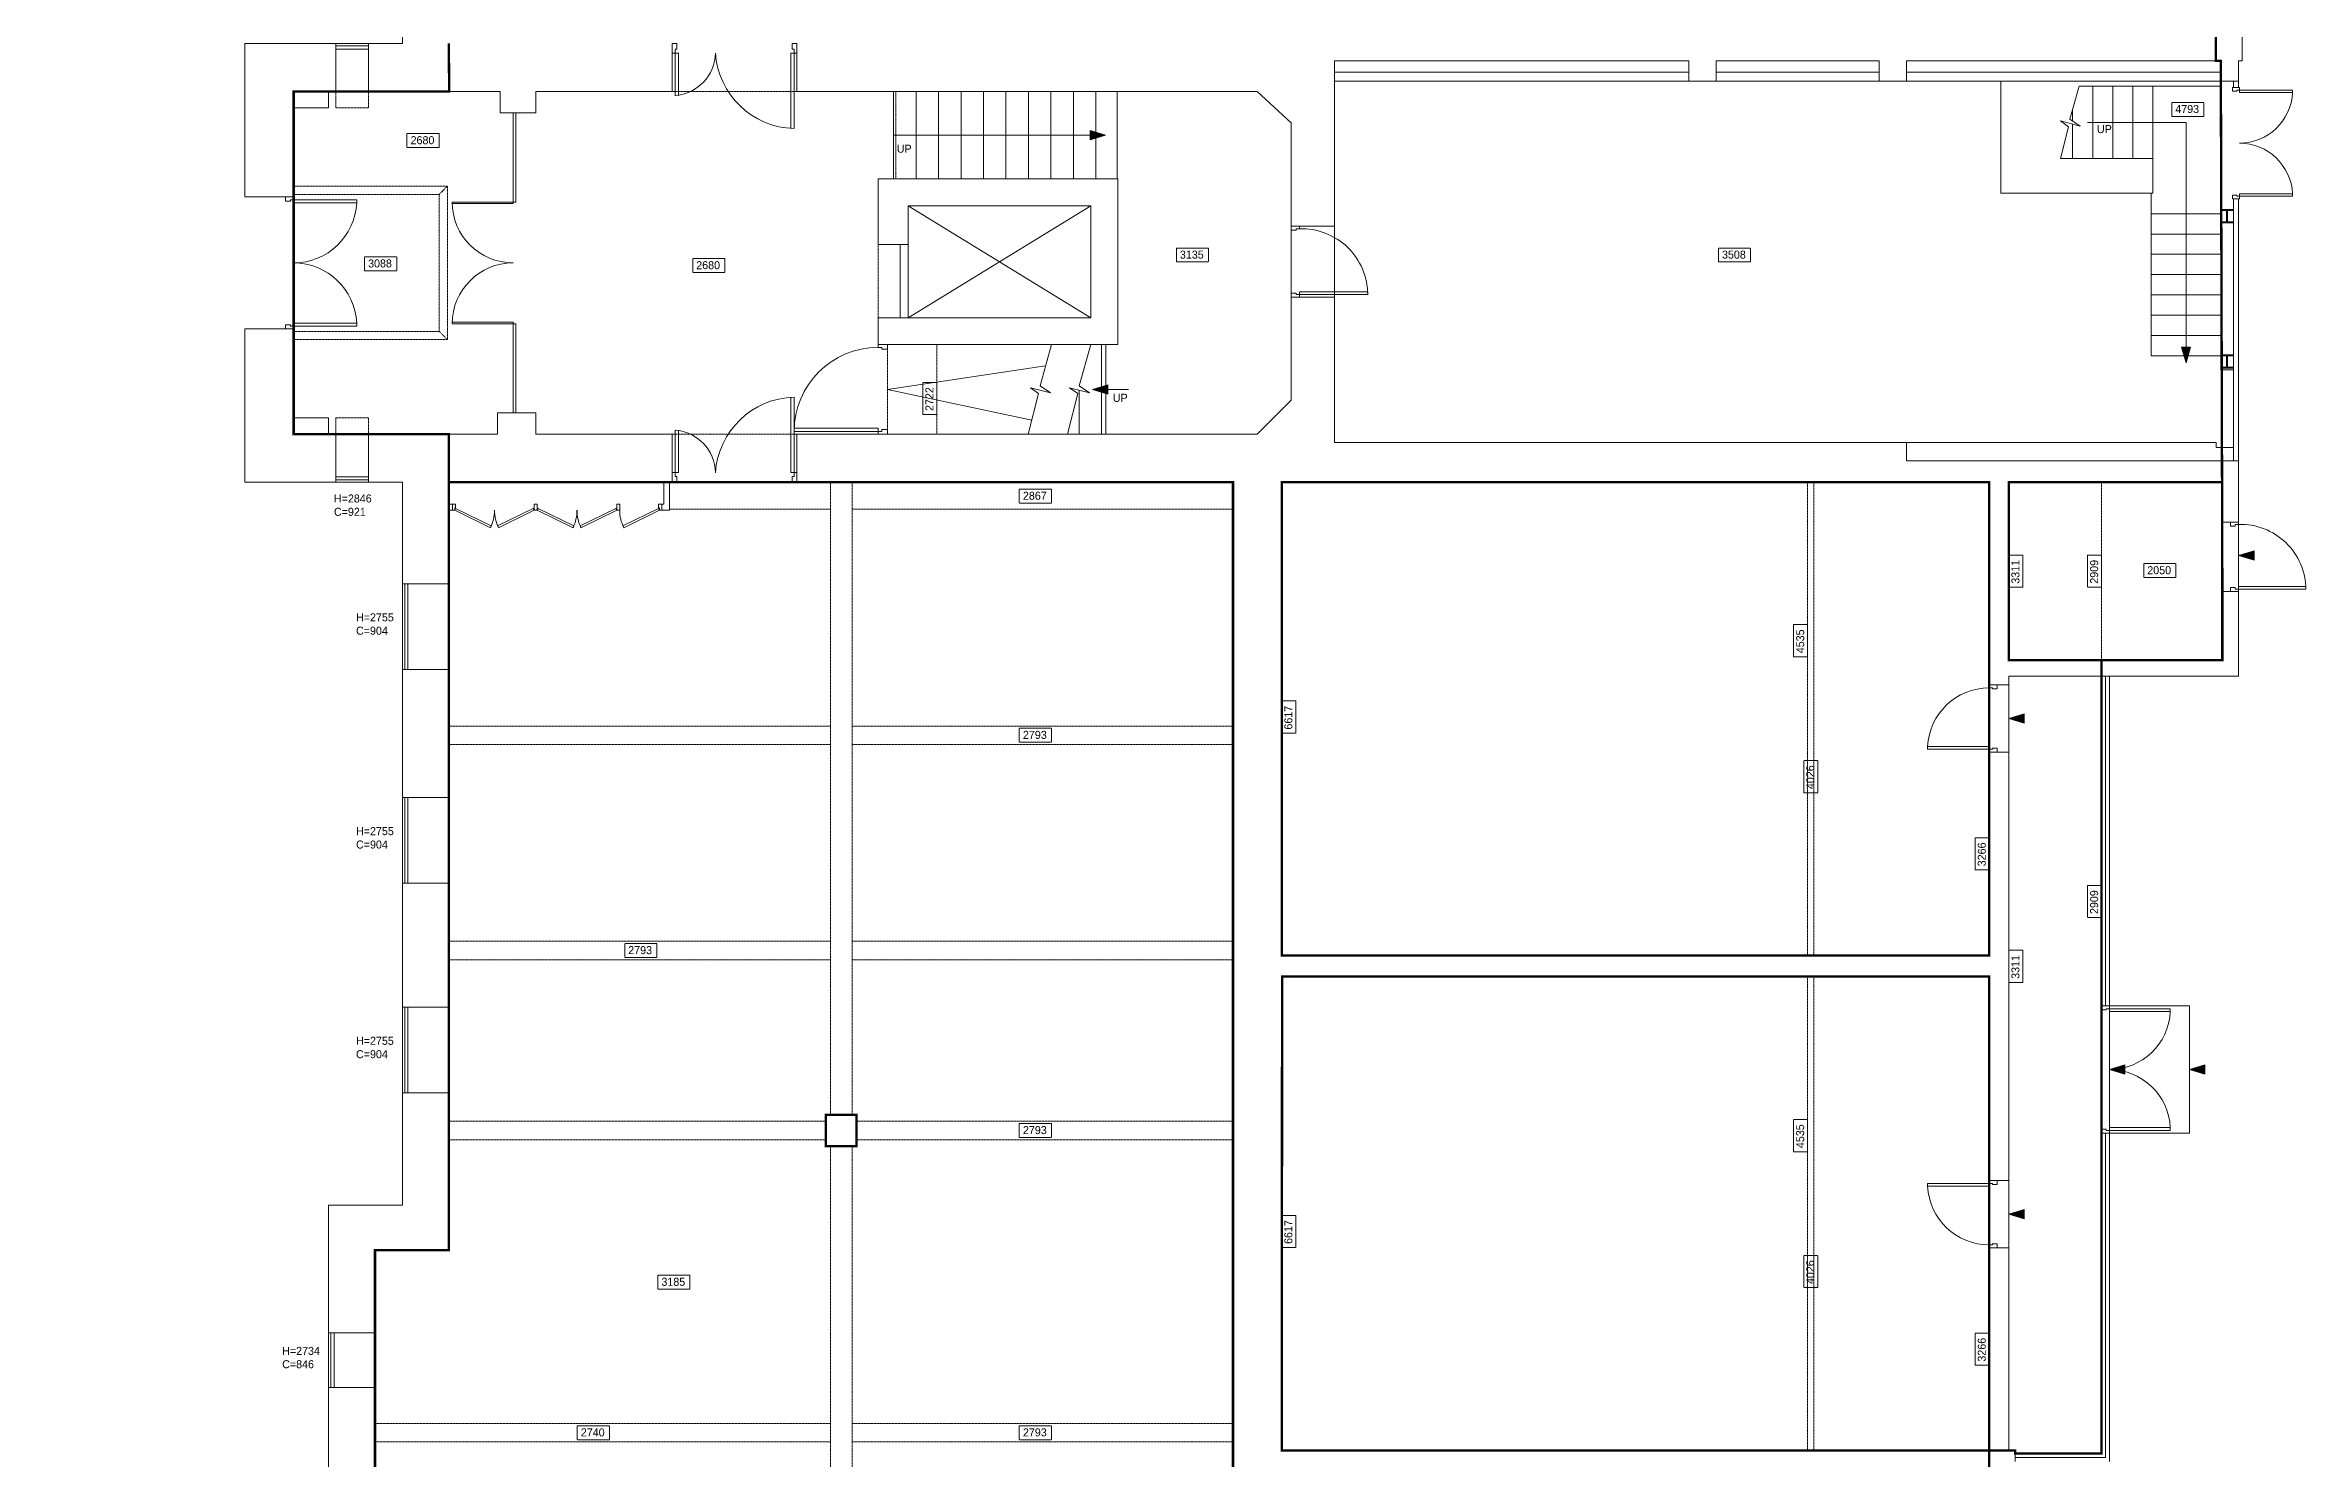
# Model space of a CAD drawing. Header units: millimetres. Extents: x 62976 to 1097852, y -110926 to 167100.
# Drawn here: x 851190 to 879442, y -12993 to 4663 of the extents above; entities that cross this region are included whole.
import ezdxf

# ---------------------------------------------------------------- set-up
doc = ezdxf.new("R2010")
doc.units = ezdxf.units.MM
doc.linetypes.add('HIDDENX2', pattern=[0.75, 0.5, -0.25])
for name, color, linetype, lineweight in [('BLOCKS', 8, 'Continuous', 15), ('Ceiling', 45, 'HIDDENX2', 15), ('Ceiling tag', 1, 'Continuous', 15), ('GIA', 84, 'Continuous', 15), ('NIA', 30, 'Continuous', 15), ('Partitions', 155, 'Continuous', 15), ('Stairs', 8, 'Continuous', 15), ('WALLS', 7, 'Continuous', 15), ('Window', 8, 'Continuous', 15)]:
    doc.layers.add(name, color=color, linetype=linetype, lineweight=lineweight)
doc.layers.add('Whatch', color=7, linetype='Continuous', lineweight=15, true_color=0xa8a8a8)
doc.styles.add('Century Gothic', font='GOTHIC.TTF')

# ---------------------------------------------------------------- blocks, each defined once
blk = doc.blocks.new('DOOR 760')
at = {"layer": 'BLOCKS'}
for p, q in [((-712, -265), (-747, -265)), ((-747, -265), (-747, -365)), ((-712, -265), (-712, -305)), ((83, -265), (48, -265)), ((48, -305), (48, -265)), ((83, -365), (83, -265)), ((-747, -365), (-697, -365)), ((-712, -305), (-697, -305)), ((-697, -305), (-697, -365)), ((33, -305), (33, -365)), ((48, -305), (33, -305)), ((33, -365), (83, -365))]:
    blk.add_line(p, q, dxfattribs=at)
blk.add_lwpolyline([(-677, -265), (-677, 495), (-712, 495), (-712, -265)], close=True, dxfattribs=at)
blk.add_arc((-714, -266), 761, 0.0439, 87.2558, dxfattribs=at)
blk = doc.blocks.new('DOUBLE DOOR')
at = {"layer": 'BLOCKS'}
for p, q in [((-1520, -760), (-1555, -760)), ((-1555, -760), (-1555, -860)), ((-1520, -760), (-1520, -800)), ((-1520, -800), (-1505, -800)), ((-1505, -800), (-1505, -860)), ((-15, -800), (-15, -860)), ((0, -800), (-15, -800)), ((0, -760), (35, -760)), ((0, -760), (0, -800)), ((35, -760), (35, -860)), ((-1555, -860), (-1505, -860)), ((35, -860), (-15, -860))]:
    blk.add_line(p, q, dxfattribs=at)
for points in [[(-1485, -760), (-1485, 0), (-1520, 0), (-1520, -760)], [(-35, -760), (-35, 0), (0, 0), (0, -760)]]:
    blk.add_lwpolyline(points, close=True, dxfattribs=at)
for centre, start, end in [((-1521, -761), 0.0439, 87.2558), ((1, -761), 92.7442, 179.9561)]:
    blk.add_arc(centre, 761, start, end, dxfattribs=at)
blk = doc.blocks.new('DOOR 840')
at = {"layer": 'BLOCKS'}
for p, q in [((-582, 249), (-582, -591)), ((-582, -591), (-582, 249)), ((-548, 249), (-582, 249)), ((-548, -591), (-548, 248)), ((-612, -691), (-612, -591)), ((-582, -591), (-612, -591)), ((-562, -691), (-612, -691)), ((-548, -591), (-582, -591)), ((-582, -632), (-582, -591)), ((-562, -632), (-582, -632)), ((-562, -691), (-562, -632)), ((208, -632), (228, -632)), ((208, -691), (208, -632)), ((208, -691), (258, -691)), ((228, -632), (228, -591)), ((228, -591), (258, -591)), ((258, -691), (258, -591))]:
    blk.add_line(p, q, dxfattribs=at)
blk.add_arc((-586, -565), 814, 358.1575, 89.7593, dxfattribs=at)
blk = doc.blocks.new('DOOR 1210')
at = {"layer": 'BLOCKS'}
for p, q in [((523, -547), (523, 233)), ((557, 233), (557, -547)), ((-673, -107), (-673, -547)), ((-639, -547), (-639, -111)), ((-703, -647), (-703, -547)), ((-673, -547), (-703, -547)), ((-653, -647), (-703, -647)), ((-639, -547), (-673, -547)), ((-673, -588), (-673, -547)), ((-653, -588), (-673, -588)), ((-653, -647), (-653, -588)), ((523, -547), (557, -547)), ((537, -588), (557, -588)), ((537, -647), (537, -588)), ((537, -647), (587, -647)), ((557, -588), (557, -547)), ((557, -588), (557, -547)), ((557, -547), (587, -547)), ((587, -647), (587, -547))]:
    blk.add_line(p, q, dxfattribs=at)
for centre, radius, start, end in [((580, -605), 838, 91.5864, 176.0634), ((-708, -559), 453, 1.4922, 85.5208)]:
    blk.add_arc(centre, radius, start, end, dxfattribs=at)
blk = doc.blocks.new('83')
at = {"layer": 'BLOCKS'}
for p, q in [((1365358, -321049), (1365358, -321032)), ((1365358, -321032), (1366118, -321032)), ((1366118, -321049), (1365358, -321049)), ((1366118, -321032), (1366118, -321049)), ((1366118, -322534), (1365358, -322534)), ((1365358, -322534), (1365358, -322552)), ((1365358, -322552), (1366118, -322552)), ((1366118, -322552), (1366118, -322534))]:
    blk.add_line(p, q, dxfattribs=at)
for centre, start, end in [((1366118, -321032), 180, 270), ((1366118, -322552), 90, 180)]:
    blk.add_arc(centre, 760, start, end, dxfattribs=at)
blk = doc.blocks.new('door')
at = {"layer": 'BLOCKS'}
for p, q in [((0, 450), (0, -450)), ((0, 450), (34, 450)), ((0, -450), (0, 450)), ((34, -450), (34, 450)), ((-30, -550), (-30, -450)), ((0, -450), (-30, -450)), ((34, -450), (0, -450)), ((0, -491), (0, -450)), ((900, -491), (900, -450)), ((900, -450), (930, -450)), ((930, -550), (930, -450)), ((20, -550), (-30, -550)), ((20, -491), (0, -491)), ((20, -550), (20, -491)), ((880, -491), (900, -491)), ((880, -550), (880, -491)), ((880, -550), (930, -550))]:
    blk.add_line(p, q, dxfattribs=at)
blk.add_arc((0, -450), 900, 0, 90, dxfattribs=at)
blk = doc.blocks.new('DOOR 900')
at = {"layer": 'Whatch'}
blk.add_blockref('door', (-825, 91), dxfattribs=at)
blk = doc.blocks.new('84')
at = {"layer": 'BLOCKS'}
for p, q in [((1363669, -324396), (1363707, -324396)), ((1363669, -324472), (1363669, -324396)), ((1363696, -324472), (1363669, -324472)), ((1363696, -324441), (1363707, -324441)), ((1363696, -324472), (1363696, -324441)), ((1363696, -324472), (1363707, -324448)), ((1364143, -324689), (1363696, -324472)), ((1363707, -324441), (1363707, -324396)), ((1363707, -324448), (1364154, -324665)), ((1364678, -324448), (1364231, -324665)), ((1364242, -324689), (1364690, -324472)), ((1364690, -324472), (1364678, -324448)), ((1364690, -324472), (1364690, -324396)), ((1364690, -324396), (1364727, -324396)), ((1364690, -324472), (1364727, -324472)), ((1364727, -324472), (1364727, -324396)), ((1364727, -324472), (1364739, -324448)), ((1365175, -324689), (1364727, -324472)), ((1364739, -324448), (1365186, -324665)), ((1365710, -324448), (1365263, -324665)), ((1365274, -324689), (1365722, -324472)), ((1365722, -324472), (1365710, -324448)), ((1365759, -324396), (1365722, -324396)), ((1365722, -324472), (1365722, -324396)), ((1365722, -324472), (1365759, -324472)), ((1365759, -324472), (1365759, -324396)), ((1366245, -324448), (1365798, -324665)), ((1365809, -324689), (1366256, -324472)), ((1366283, -324396), (1366245, -324396)), ((1366245, -324441), (1366245, -324396)), ((1366256, -324441), (1366245, -324441)), ((1366256, -324472), (1366245, -324448)), ((1366256, -324472), (1366256, -324441)), ((1366256, -324472), (1366283, -324472)), ((1366283, -324472), (1366283, -324396)), ((1364154, -324665), (1364143, -324689)), ((1364231, -324665), (1364242, -324689)), ((1365186, -324665), (1365175, -324689)), ((1365263, -324665), (1365274, -324689)), ((1365798, -324665), (1365809, -324689))]:
    blk.add_line(p, q, dxfattribs=at)
for centre, start, end in [((1363696, -324472), 334.1185, 0), ((1364690, -324472), 180, 205.8815), ((1364727, -324472), 334.1185, 0), ((1365722, -324472), 180, 205.8815), ((1366256, -324472), 180, 205.8815)]:
    blk.add_arc(centre, 497, start, end, dxfattribs=at)
blk = doc.blocks.new('75')
at = {"layer": 'WALLS', "ltscale": 2}
for p, q in [((1341486, -24371), (1341642, -24371)), ((1341486, -24371), (1341486, -24383)), ((1341486, -24383), (1341558, -24383)), ((1341486, -24525), (1341486, -24537)), ((1341486, -24525), (1341558, -24525)), ((1341486, -24537), (1341642, -24537)), ((1341558, -24383), (1341558, -24525)), ((1341570, -24383), (1341642, -24383)), ((1341570, -24383), (1341570, -24525)), ((1341570, -24525), (1341642, -24525)), ((1341642, -24383), (1341642, -24371)), ((1341642, -24537), (1341642, -24525))]:
    blk.add_line(p, q, dxfattribs=at)

msp = doc.modelspace()

# ---------------------------------------------------------------- hatches: boundary and pattern name
at = {"layer": 'Stairs'}
for points in [[(864248, 3598), (864248, 3482), (864440, 3541)], [(877946, 697), (878003, 890), (877887, 890)], [(864471, 306), (864471, 422), (864279, 363)], [(878795, -1651), (878602, -1710), (878795, -1767)], [(875924, -3688), (875731, -3747), (875924, -3804)], [(877182, -8073), (876989, -8132), (877182, -8189)], [(878182, -8073), (877989, -8132), (878182, -8189)], [(875924, -9879), (875731, -9938), (875924, -9995)]]:
    msp.add_hatch(color=256, dxfattribs=at).paths.add_polyline_path(points)

# ---------------------------------------------------------------- linework, layer by layer
at = {"layer": 'BLOCKS', "ltscale": 2}
for p, q in [((854823, 4656), (855230, 4656)), ((854823, 4616), (855230, 4616)), ((871733, 4325), (867301, 4325)), ((874112, 4325), (872071, 4325)), ((878380, 4325), (874450, 4325)), ((871733, 4213), (867301, 4213)), ((874112, 4213), (872071, 4213)), ((878380, 4213), (874450, 4213)), ((875629, 2815), (875629, 4213)), ((878380, 4152), (878380, 4213)), ((877531, 2815), (875629, 2815)), ((877510, 2815), (877510, 785)), ((874450, -300), (878320, -300)), ((878320, -300), (878320, -360)), ((878320, -360), (878539, -360)), ((855683, -2064), (855683, -3134)), ((855723, -2064), (855723, -3134)), ((876889, -7337), (876889, -3217)), ((876939, -7337), (876939, -3217)), ((876989, -7337), (876989, -3217)), ((855683, -4735), (855683, -5805)), ((855723, -4735), (855723, -5805)), ((876889, -7337), (876989, -7337)), ((855683, -7354), (855683, -8424)), ((855723, -7354), (855723, -8424)), ((876889, -12929), (876889, -8927)), ((876889, -8927), (876989, -8927)), ((876939, -12979), (876939, -8927)), ((876989, -13029), (876989, -8927)), ((854760, -11420), (854760, -12105)), ((854800, -11420), (854800, -12105)), ((875809, -12929), (876889, -12929)), ((875809, -12979), (876939, -12979))]:
    msp.add_line(p, q, dxfattribs=at)
at = {"layer": 'BLOCKS'}
for p, q in [((855230, 4086), (854823, 4086)), ((857037, 2705), (857037, 3820)), ((857072, 2705), (857072, 3820)), ((857037, 2705), (857072, 2705)), ((861874, 1260), (861874, 2175)), ((857037, 70), (857037, 1185)), ((857037, 1185), (857072, 1185)), ((857072, 70), (857072, 1185)), ((855230, -196), (854823, -196)), ((856234, -2064), (856234, -3134)), ((856234, -4735), (856234, -5805)), ((856234, -7354), (856234, -8424)), ((855311, -11420), (855311, -12105))]:
    msp.add_line(p, q, dxfattribs=at)
at = {"layer": 'Ceiling', "ltscale": 2}
for p, q in [((854823, 4086), (854823, 3881)), ((855230, 4086), (855230, 3881)), ((859025, 4086), (860585, 4086)), ((861821, 2995), (861821, 4086)), ((854823, 3881), (855230, 3881)), ((856218, 2904), (854295, 2904)), ((856115, 2801), (856218, 2904)), ((856218, 2904), (856218, 986)), ((856115, 2801), (854295, 2801)), ((854295, 2697), (854295, 1193)), ((856115, 2801), (856115, 1089)), ((861599, 1260), (861599, 2175)), ((856115, 1089), (854295, 1089)), ((856218, 986), (854295, 986)), ((856115, 1089), (856218, 986)), ((861716, -196), (861716, 924)), ((862333, -196), (862333, 924)), ((854823, -196), (854823, 9)), ((854823, 9), (855230, 9)), ((855230, -196), (855230, 9)), ((859025, -196), (860585, -196)), ((861002, -8698), (861002, -796)), ((861274, -796), (861274, -8698)), ((873215, -6707), (873215, -796)), ((873295, -6707), (873295, -796)), ((876889, -3017), (876889, -796)), ((861002, -1130), (858991, -1130)), ((866034, -1130), (861274, -1130)), ((861002, -3841), (856234, -3841)), ((866034, -3841), (861274, -3841)), ((861002, -4071), (856234, -4071)), ((866034, -4071), (861274, -4071)), ((861002, -6530), (856234, -6530)), ((861002, -6760), (856234, -6760)), ((866034, -6530), (861274, -6530)), ((866034, -6760), (861274, -6760)), ((873215, -12889), (873215, -6968)), ((873295, -12889), (873295, -6968)), ((860945, -8778), (856234, -8778)), ((860945, -9008), (856234, -9008)), ((866034, -8778), (861330, -8778)), ((866034, -9008), (861330, -9008)), ((861002, -16753), (861002, -9090)), ((861274, -9090), (861274, -16753)), ((861002, -12554), (855311, -12554)), ((866034, -12554), (861274, -12554)), ((861002, -12784), (855311, -12784)), ((866034, -12784), (861274, -12784))]:
    msp.add_line(p, q, dxfattribs=at)
at = {"layer": 'Ceiling'}
for p, q in [((864586, 4086), (864586, 2995)), ((866762, 2402), (866762, 1517)), ((867301, 1517), (867301, 2402)), ((864444, -196), (864444, 924))]:
    msp.add_line(p, q, dxfattribs=at)
for points in [[(877767, 3949), (878169, 3949), (878169, 3775), (877767, 3775)], [(855711, 3560), (856113, 3560), (856113, 3385), (855711, 3385)], [(855180, 2020), (855582, 2020), (855582, 1846), (855180, 1846)], [(859282, 1999), (859683, 1999), (859683, 1824), (859282, 1824)], [(865327, 2130), (865729, 2130), (865729, 1956), (865327, 1956)], [(872102, 2130), (872504, 2130), (872504, 1956), (872102, 1956)], [(862158, 51), (862158, 452), (862333, 452), (862333, 51)], [(863364, -882), (863766, -882), (863766, -1056), (863364, -1056)], [(875731, -2107), (875731, -1706), (875906, -1706), (875906, -2107)], [(876714, -2107), (876714, -1706), (876889, -1706), (876889, -2107)], [(877417, -1812), (877819, -1812), (877819, -1987), (877417, -1987)], [(873040, -2976), (873040, -2574), (873215, -2574), (873215, -2976)], [(866644, -3929), (866644, -3527), (866819, -3527), (866819, -3929)], [(863364, -3869), (863766, -3869), (863766, -4044), (863364, -4044)], [(873167, -4673), (873167, -4271), (873342, -4271), (873342, -4673)], [(875309, -5638), (875309, -5236), (875484, -5236), (875484, -5638)], [(876714, -6234), (876714, -5832), (876889, -5832), (876889, -6234)], [(858432, -6558), (858833, -6558), (858833, -6733), (858432, -6733)], [(875731, -7043), (875731, -6642), (875906, -6642), (875906, -7043)], [(873040, -9158), (873040, -8756), (873215, -8756), (873215, -9158)], [(863364, -8806), (863766, -8806), (863766, -8981), (863364, -8981)], [(866644, -10354), (866644, -9953), (866819, -9953), (866819, -10354)], [(873167, -10855), (873167, -10453), (873342, -10453), (873342, -10855)], [(858847, -10701), (859248, -10701), (859248, -10875), (858847, -10875)], [(875309, -11824), (875309, -11423), (875484, -11423), (875484, -11824)], [(857839, -12582), (858241, -12582), (858241, -12757), (857839, -12757)], [(863364, -12582), (863766, -12582), (863766, -12757), (863364, -12757)]]:
    msp.add_lwpolyline(points, close=True, dxfattribs=at)
at = {"layer": 'GIA', "ltscale": 2, "const_width": 30}
for points in [[(878319, 9735), (878319, 4468), (878380, 4468), (878402, -3017), (876889, -3017), (876889, -12929), (875809, -12929), (875809, -12889), (875484, -12889), (875484, -13294)], [(855313, -17595), (855311, -10388), (856234, -10388), (856234, -196), (854295, -196), (854295, 4086), (856238, 4086), (856234, 4686)]]:
    msp.add_lwpolyline(points, dxfattribs=at)
at = {"layer": 'NIA', "ltscale": 2, "const_width": 30}
for points in [[(855311, -16993), (855311, -10388), (856234, -10388), (856234, -796), (866034, -796), (866034, -15263), (862195, -15263), (862195, -16993), (861357, -16993), (861357, -16753), (860912, -16753), (860912, -16993)], [(866644, -796), (875484, -796), (875484, -6707), (866644, -6707)], [(875731, -3017), (875731, -796), (878396, -796), (878396, -3017)], [(866648, -6968), (875484, -6968), (875484, -12889), (866644, -12889)], [(860945, -9090), (860945, -8698), (861330, -8698), (861330, -9090)]]:
    msp.add_lwpolyline(points, close=True, dxfattribs=at)
at = {"layer": 'Partitions', "ltscale": 2}
for p, q in [((878539, 4134), (878539, 4213)), ((878536, 2613), (878539, 2613)), ((878539, 2746), (878539, -529)), ((858921, -796), (858921, -1069)), ((858991, -796), (858991, -1145)), ((858894, -1069), (858921, -1069))]:
    msp.add_line(p, q, dxfattribs=at)
at = {"layer": 'Partitions'}
for p, q in [((856280, -1069), (856234, -1069)), ((856280, -1145), (856234, -1145)), ((858991, -1145), (858894, -1145))]:
    msp.add_line(p, q, dxfattribs=at)
at = {"layer": 'Stairs'}
for p, q in [((861793, 2995), (861793, 4086)), ((862073, 4086), (862073, 2995)), ((862354, 4086), (862354, 2995)), ((862635, 4086), (862635, 2995)), ((862916, 4086), (862916, 2995)), ((863197, 4086), (863197, 2995)), ((863478, 4086), (863478, 2995)), ((863759, 4086), (863759, 2995)), ((864040, 4086), (864040, 2995)), ((864321, 4086), (864321, 2995)), ((876494, 3740), (876610, 4152)), ((876476, 3646), (876375, 3719)), ((876375, 3719), (876624, 3654)), ((876624, 3654), (876494, 3740)), ((876713, 3700), (877945, 3700)), ((861793, 3540), (864248, 3540)), ((864248, 3598), (864248, 3482)), ((864248, 3598), (864440, 3541)), ((864248, 3482), (864440, 3541)), ((876376, 3249), (876476, 3646)), ((863623, 407), (863768, 924)), ((864112, 407), (864258, 924)), ((864393, -196), (864393, 924)), ((878003, 890), (877887, 890)), ((877887, 890), (877946, 697)), ((878003, 890), (877946, 697)), ((863476, -196), (863604, 313)), ((863604, 313), (863503, 386)), ((863503, 386), (863752, 321)), ((863752, 321), (863623, 407)), ((863966, -196), (864094, 313)), ((864094, 313), (863993, 386)), ((863993, 386), (864242, 321)), ((864242, 321), (864112, 407)), ((864112, -196), (864112, 355)), ((864471, 422), (864279, 363)), ((864471, 306), (864279, 363)), ((864471, 306), (864471, 422)), ((864729, 364), (864471, 364)), ((878795, -1651), (878602, -1710)), ((878795, -1767), (878795, -1651)), ((878795, -1767), (878602, -1710)), ((875924, -3688), (875731, -3747)), ((875924, -3804), (875731, -3747)), ((875924, -3804), (875924, -3688)), ((876989, -7337), (877989, -7337)), ((877989, -7337), (877989, -8927)), ((876989, -7407), (876989, -8857)), ((877182, -8073), (876989, -8132)), ((877182, -8189), (876989, -8132)), ((877182, -8189), (877182, -8073)), ((878182, -8073), (877989, -8132)), ((878182, -8189), (877989, -8132)), ((878182, -8189), (878182, -8073)), ((876989, -8927), (877989, -8927)), ((875924, -9879), (875731, -9938)), ((875924, -9995), (875924, -9879)), ((875924, -9995), (875731, -9938))]:
    msp.add_line(p, q, dxfattribs=at)
at = {"layer": 'Stairs', "ltscale": 2}
for p, q in [((878380, 4152), (876610, 4152)), ((876779, 4152), (876779, 3249)), ((877030, 4152), (877030, 3249)), ((877280, 4152), (877280, 3249)), ((877531, 2815), (877531, 4152)), ((876528, 3862), (876528, 3717)), ((876528, 3679), (876528, 3249)), ((877945, 890), (877945, 3700)), ((877531, 3249), (876376, 3249)), ((878380, 2559), (877510, 2559)), ((878380, 2559), (878380, 609)), ((878380, 2305), (877510, 2305)), ((878380, 2052), (877510, 2052)), ((878380, 1798), (877510, 1798)), ((878380, 1545), (877510, 1545)), ((878380, 1292), (877510, 1292)), ((878380, 1038), (877510, 1038)), ((878380, 785), (877510, 785)), ((878380, 609), (878539, 609)), ((878602, -1322), (878602, -2098)), ((875731, -3327), (875731, -4167)), ((875731, -9518), (875731, -10358))]:
    msp.add_line(p, q, dxfattribs=at)
at = {"layer": 'WALLS'}
for p, q in [((854823, 4686), (854823, 4086)), ((855230, 4686), (855230, 4086)), ((859025, 4086), (859025, 4686)), ((860585, 4086), (860585, 4686)), ((854731, 4086), (854731, 3881)), ((854823, 4086), (854731, 4086)), ((856874, 4086), (855230, 4086)), ((856874, 3820), (856874, 4086)), ((859025, 4086), (857320, 4086)), ((857320, 3820), (857320, 4086)), ((866337, 4086), (860585, 4086)), ((866762, 3695), (866337, 4086)), ((854731, 3881), (854295, 3881)), ((854295, 3881), (854295, 2770)), ((857320, 3820), (856874, 3820)), ((866762, 2402), (866762, 3695)), ((864595, 2995), (861599, 2995)), ((861599, 2995), (861599, 2175)), ((864595, 924), (864595, 2995)), ((854295, 2770), (853683, 2770)), ((861975, 2175), (861599, 2175)), ((866762, 228), (866762, 1517)), ((861599, 1260), (861975, 1260)), ((861599, 1260), (861599, 924)), ((854295, 1120), (853683, 1120)), ((854295, 1120), (854295, 9)), ((861599, 924), (864595, 924)), ((854295, 9), (854731, 9)), ((854731, 9), (854731, -196)), ((856844, 70), (857320, 70)), ((856844, 70), (856844, -196)), ((857320, 70), (857320, -196)), ((866337, -196), (866762, 228)), ((854823, -196), (854731, -196)), ((854823, -796), (854823, -196)), ((856844, -196), (855230, -196)), ((855230, -796), (855230, -196)), ((859025, -196), (857320, -196)), ((866337, -196), (860585, -196)), ((856234, -796), (856234, -2064)), ((859025, -796), (856234, -796)), ((866034, -796), (860585, -796)), ((866034, -796), (866034, -15591)), ((856234, -2064), (855653, -2064)), ((855653, -3134), (856234, -3134)), ((856234, -4735), (856234, -3134)), ((856234, -4735), (855653, -4735)), ((855653, -5805), (856234, -5805)), ((856234, -7354), (856234, -5805)), ((856234, -7354), (855653, -7354)), ((855653, -8424), (856234, -8424)), ((856234, -10388), (856234, -8424)), ((861330, -8698), (860945, -8698)), ((860945, -8698), (860945, -9090)), ((861330, -8698), (861330, -9090)), ((861330, -9090), (860945, -9090)), ((855311, -11420), (855311, -10388)), ((855311, -10388), (856234, -10388)), ((855311, -11420), (854730, -11420)), ((854730, -12105), (855311, -12105)), ((855311, -13172), (855311, -12105))]:
    msp.add_line(p, q, dxfattribs=at)
at = {"layer": 'WALLS', "ltscale": 2}
for p, q in [((867301, 4468), (867301, 2402)), ((871733, 4468), (867301, 4468)), ((871733, 4213), (871733, 4468)), ((874112, 4468), (872071, 4468)), ((872071, 4213), (872071, 4468)), ((874112, 4213), (874112, 4468)), ((878380, 4468), (874450, 4468)), ((874450, 4468), (874450, 4213)), ((878380, 4213), (878380, 4468)), ((872071, 4213), (871733, 4213)), ((874450, 4213), (874112, 4213)), ((878380, 4213), (878602, 4213)), ((867301, 2402), (866762, 2402)), ((866762, 1517), (867301, 1517)), ((867301, 1517), (867301, -300)), ((859025, -796), (859025, -196)), ((860585, -796), (860585, -196)), ((874450, -300), (867301, -300)), ((874450, -300), (874450, -529)), ((874450, -529), (878602, -529)), ((866644, -6707), (866644, -796)), ((875484, -796), (866644, -796)), ((875484, -3327), (875484, -796)), ((875731, -796), (875731, -3017)), ((878402, -796), (875731, -796)), ((878602, -3217), (878602, -2162)), ((875731, -3327), (875484, -3327)), ((878602, -3217), (875731, -3217)), ((875731, -3217), (875731, -3327)), ((875484, -6707), (875484, -4167)), ((875731, -4167), (875484, -4167)), ((875731, -4167), (875731, -9518)), ((875484, -6707), (866644, -6707)), ((866644, -12889), (866644, -6968)), ((875484, -6968), (866644, -6968)), ((875484, -9518), (875484, -6968)), ((875731, -9518), (875484, -9518)), ((875484, -12889), (875484, -10358)), ((875731, -10358), (875484, -10358)), ((875731, -10358), (875731, -12889)), ((875484, -12889), (866644, -12889)), ((875809, -12889), (875731, -12889)), ((875809, -13029), (875809, -12889))]:
    msp.add_line(p, q, dxfattribs=at)
at = {"layer": 'Whatch'}
for p, q in [((878647, 6566), (878647, 4468)), ((878602, 4468), (878602, 4134)), ((878647, 4468), (878602, 4468)), ((861975, 2658), (861975, 1260)), ((864258, 2658), (861975, 2658)), ((861975, 2658), (864258, 1260)), ((861975, 1260), (864258, 2658)), ((864258, 1260), (864258, 2658)), ((878602, 2746), (878602, -1292)), ((861975, 1260), (864258, 1260)), ((853683, -796), (855653, -796))]:
    msp.add_line(p, q, dxfattribs=at)
at = {"layer": 'Whatch', "ltscale": 2}
for p, q in [((861716, 364), (863693, 658)), ((863520, -22), (861716, 364)), ((878402, -1292), (878402, -796)), ((878602, -1292), (878402, -1292)), ((878402, -3017), (878402, -2162)), ((878602, -2162), (878402, -2162)), ((878402, -3017), (875731, -3017))]:
    msp.add_line(p, q, dxfattribs=at)
at = {"layer": 'Whatch'}
for points in [[(874815, 21082), (877660, 21082), (877660, 30974), (851279, 30974), (851279, 20834), (854730, 20834), (854730, 13747), (855653, 13747), (855653, 4686), (853683, 4686), (853683, 2770)], [(853683, 1120), (853683, -796), (855653, -796), (855653, -9824), (854730, -9824), (854730, -16950), (851190, -16950), (851190, -27187), (877660, -27187), (877660, -17097), (874893, -17097)]]:
    msp.add_lwpolyline(points, dxfattribs=at)
at = {"layer": 'Window', "ltscale": 2}
for p, q in [((854823, -726), (855230, -726)), ((854823, -766), (855230, -766))]:
    msp.add_line(p, q, dxfattribs=at)

# ---------------------------------------------------------------- block references
at = {"layer": 'BLOCKS'}
for name, p, xscale, yscale, zscale, rotation in [('DOOR 1210', (859875, 3904), -1.209214446624518, 1.209214446624518, 1.209214446624518, 180), ('DOUBLE DOOR', (879277, 4103), -0.8724745431656524, 0.8724745431656524, 0.8724745431656524, 270), ('DOUBLE DOOR', (855084, 1156), 1.037582133186111, 1.037582133186111, 1.037582133186111, 270), ('DOOR 840', (867465, 2140), -1.017241379310345, 1.017241379310345, 1.017241379310345, 270), ('DOOR 900', (861181, 802), 1.16628555028874, 1.16628555028874, 1.16628555028874, 90), ('DOOR 760', (875216, -3411), 1.012048192771084, 1.012048192771084, 1.012048192771084, 90), ('DOOR 760', (875216, -10274), -1.012048192771084, 1.012048192771084, 1.012048192771084, 90)]:
    msp.add_blockref(name, p, dxfattribs=dict(at, xscale=xscale, yscale=yscale, zscale=zscale, rotation=rotation))
at = {"layer": 'BLOCKS', "xscale": 1.209214446624518, "yscale": 1.209214446624518, "zscale": 1.209214446624518}
msp.add_blockref('DOOR 1210', (859875, -14), dxfattribs=at)
at = {"layer": 'BLOCKS', "xscale": -1, "rotation": 270}
msp.add_blockref('DOOR 840', (879193, -1550), dxfattribs=at)
at = {"layer": 'BLOCKS', "rotation": 270}
msp.add_blockref('DOUBLE DOOR', (877749, -8892), dxfattribs=at)
at = {"layer": 'WALLS'}
for name, p in [('83', (-509082, 323737)), ('75', (-463106, 26984)), ('75', (-463106, 25167)), ('84', (-507389, 323326))]:
    msp.add_blockref(name, p, dxfattribs=at)

# ---------------------------------------------------------------- texts
at = {"layer": 'Ceiling', "char_height": 100, "width": 730.14, "attachment_point": 1, "style": 'Century Gothic'}
for s, insert in [('4793', (877811, 3917)), ('2680', (855756, 3527)), ('3088', (855225, 1988)), ('3135', (865371, 2098)), ('3508', (872146, 2098)), ('2680', (859326, 1966)), ('2867', (863409, -914)), ('2050', (877461, -1844)), ('2793', (863409, -3901)), ('2793', (858476, -6590)), ('2793', (863409, -8838)), ('3185', (858891, -10733)), ('2740', (857884, -12614)), ('2793', (863409, -12614))]:
    msp.add_mtext(s, dxfattribs=dict(at, insert=insert))
at = {"layer": 'Ceiling', "char_height": 100, "width": 730.14, "attachment_point": 1, "rotation": 90, "style": 'Century Gothic'}
for s, insert in [('2722', (862190, 95)), ('3311', (875763, -2063)), ('2909', (876747, -2063)), ('4535', (873073, -2931)), ('6617', (866676, -3885)), ('4026', (873199, -4629)), ('3266', (875342, -5593)), ('2909', (876747, -6189)), ('3311', (875763, -6999)), ('4535', (873073, -9113)), ('6617', (866676, -10310)), ('4026', (873199, -10811)), ('3266', (875342, -11780))]:
    msp.add_mtext(s, dxfattribs=dict(at, insert=insert))
at = {"layer": 'Ceiling tag', "char_height": 100, "width": 730.14, "style": 'Century Gothic'}
for s, insert, attachment_point in [('H=2846\\PC=921', (854798, -948), 1), ('H=2755\\PC=904', (855074, -2701), 7), ('H=2755\\PC=904', (855074, -5372), 7), ('H=2755\\PC=904', (855074, -7991), 7), ('H=2734\\PC=846', (854151, -11864), 7)]:
    msp.add_mtext(s, dxfattribs=dict(at, insert=insert, attachment_point=attachment_point))
at = {"layer": 'Stairs', "char_height": 100, "width": 1430, "attachment_point": 1, "style": 'Century Gothic'}
for insert in [(861833, 3421), (876832, 3666), (864533, 309)]:
    msp.add_mtext('UP', dxfattribs=dict(at, insert=insert))

doc.saveas('drawing.dxf')
